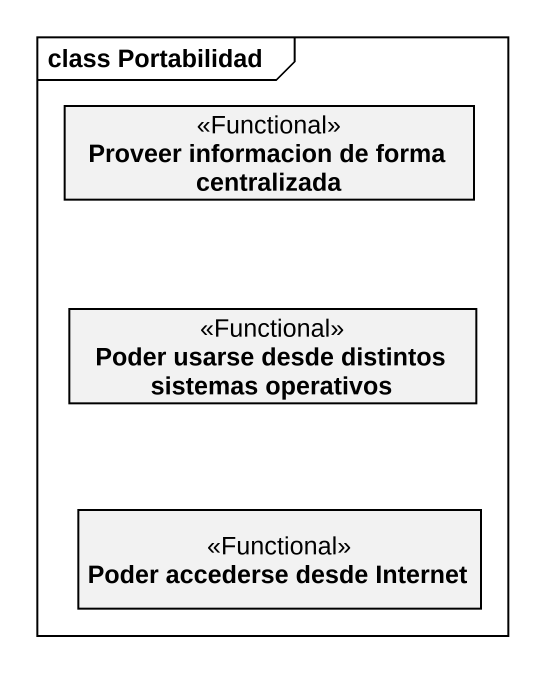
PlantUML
@startuml
mainframe class Portabilidad
hide circle
hide empty members
class "Proveer informacion de forma centralizada" as Proveer_informacion_de <<Functional>>
class "Poder usarse desde distintos sistemas operativos" as Poder_usarse_desde <<Functional>>
class "Poder accederse desde Internet" as Poder_accederse_desde <<Functional>>
@enduml
